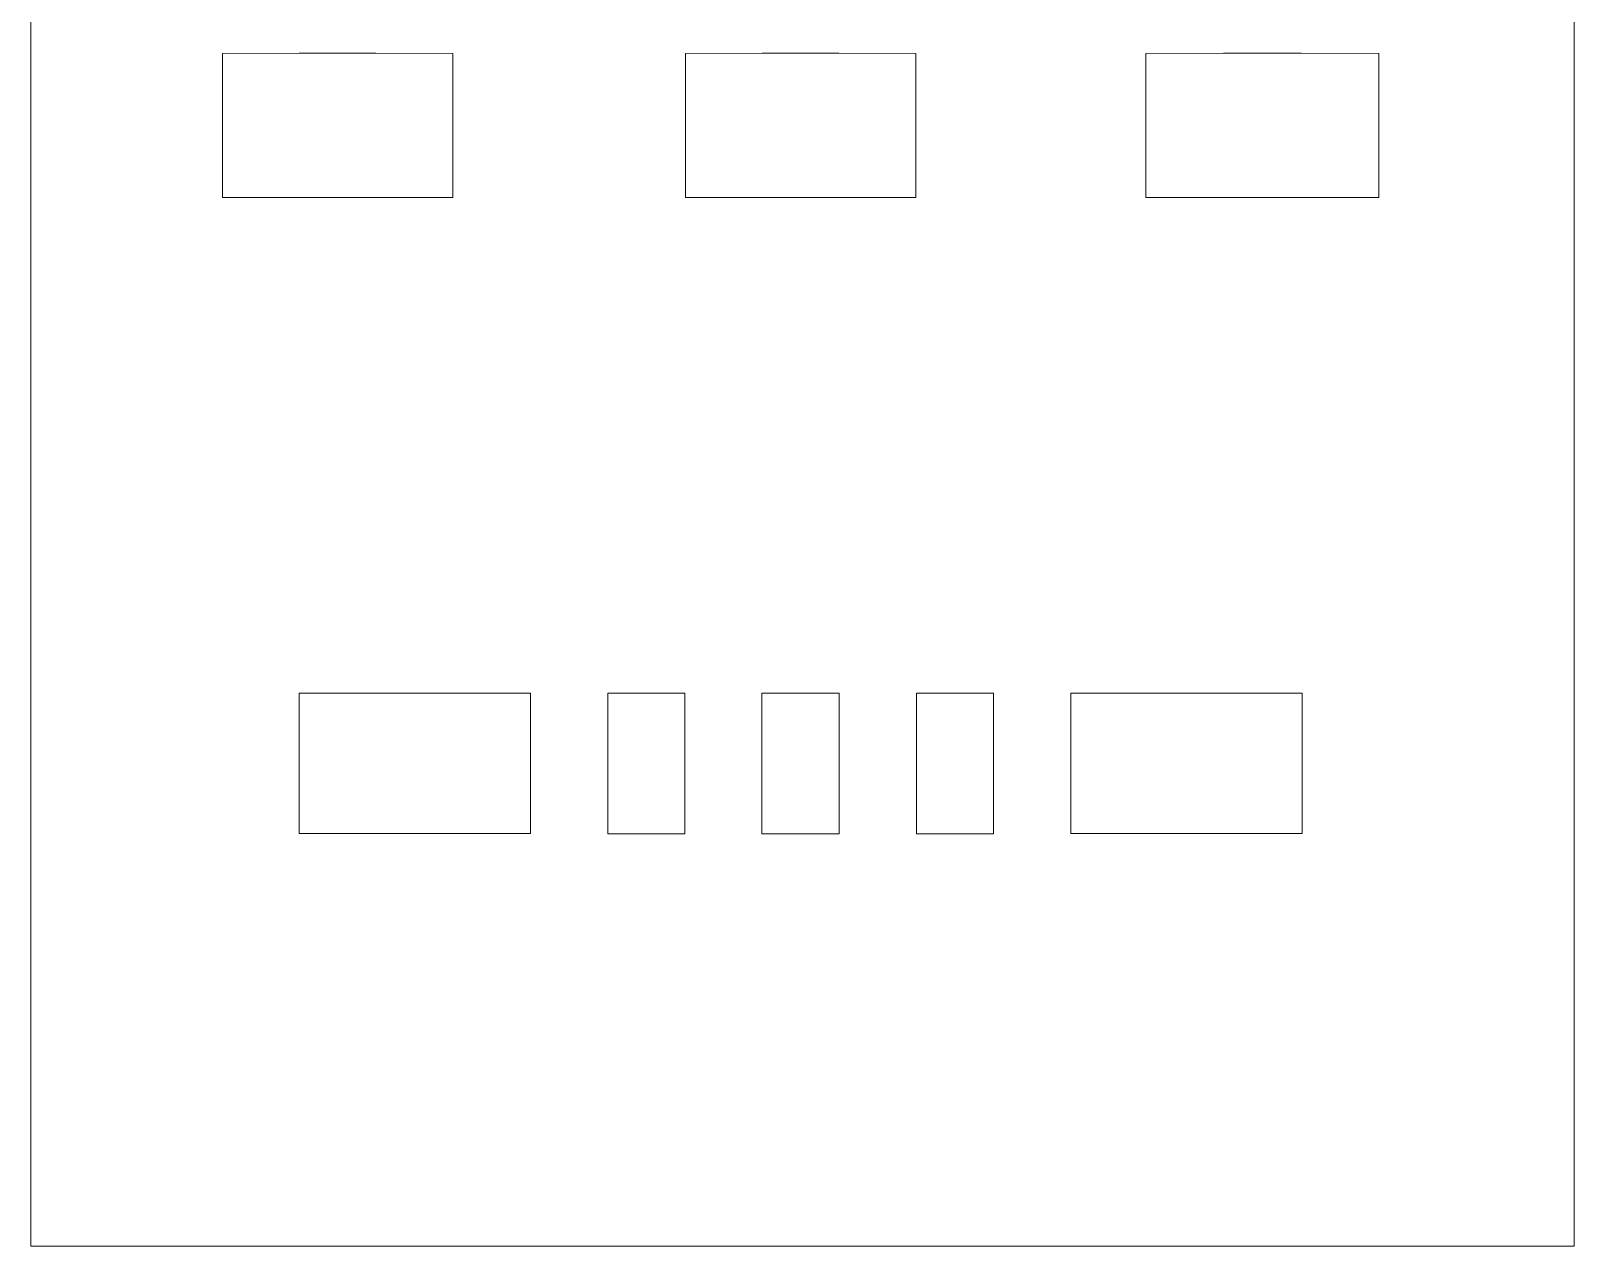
# Model space of a CAD drawing. Header units: inches. Extents: x 0.5 to 11.5, y -3.7 to -0.7.
# Drawn here: x 9.412 to 11.474, y -3.737 to -2.113 of the extents above; entities that cross this region are included whole.
import ezdxf

# ---------------------------------------------------------------- set-up
doc = ezdxf.new("R2010")
doc.units = ezdxf.units.IN
doc.header["$MEASUREMENT"] = 0
doc.layers.add('Layer 1', color=7, linetype='Continuous')

# ---------------------------------------------------------------- blocks, each defined once
blk = doc.blocks.new('block 9')
at = {"layer": 'Layer 1', "color": 240, "lineweight": 5, "true_color": 0xed1f24}
blk.add_lwpolyline([(9.873, -2.1427), (9.7705, -2.1427), (9.6679, -2.1431), (9.6679, -2.335), (9.6679, -2.3356), (9.9756, -2.3356), (9.9756, -2.3352), (9.9756, -2.1431), (9.873, -2.1427)], dxfattribs=at)
blk = doc.blocks.new('block 10')
at = {"layer": 'Layer 1', "color": 240, "lineweight": 5, "true_color": 0xed1f24}
blk.add_lwpolyline([(10.4918, -2.1427), (10.3892, -2.1427), (10.2867, -2.1431), (10.2867, -2.335), (10.2867, -2.3356), (10.5943, -2.3356), (10.5943, -2.3352), (10.5943, -2.1431), (10.4918, -2.1427)], dxfattribs=at)
blk = doc.blocks.new('block 11')
at = {"layer": 'Layer 1', "color": 240, "lineweight": 5, "true_color": 0xed1f24}
blk.add_lwpolyline([(11.1094, -2.1427), (11.0056, -2.1427), (10.902, -2.1431), (10.902, -2.335), (10.902, -2.3356), (11.2131, -2.3356), (11.2131, -2.3352), (11.2131, -2.1431), (11.1094, -2.1427)], dxfattribs=at)
blk = doc.blocks.new('block 8')
at = {"layer": 'Layer 1'}
for name in ['block 9', 'block 10', 'block 11']:
    blk.add_blockref(name, (0, 0), dxfattribs=at)
blk = doc.blocks.new('block 13')
at = {"layer": 'Layer 1', "color": 240, "lineweight": 5, "true_color": 0xed1f24}
blk.add_lwpolyline([(10.4921, -3.186), (10.4921, -2.9979), (10.3889, -2.9979), (10.3889, -3.186), (10.4921, -3.186)], dxfattribs=at)
blk = doc.blocks.new('block 14')
at = {"layer": 'Layer 1', "color": 240, "lineweight": 5, "true_color": 0xed1f24}
blk.add_lwpolyline([(10.8015, -3.1855), (11.1108, -3.1855), (11.1108, -2.9979), (11.1108, -2.998), (10.8015, -2.998), (10.8015, -2.9988), (10.8015, -3.1856)], dxfattribs=at)
blk = doc.blocks.new('block 15')
at = {"layer": 'Layer 1', "color": 240, "lineweight": 5, "true_color": 0xed1f24}
blk.add_lwpolyline([(10.6983, -3.186), (10.6983, -2.9979), (10.5952, -2.9979), (10.5952, -3.186), (10.6983, -3.186)], dxfattribs=at)
blk = doc.blocks.new('block 12')
at = {"layer": 'Layer 1', "color": 240, "lineweight": 5, "true_color": 0xed1f24}
for points in [[(9.7702, -3.1855), (10.0796, -3.1855), (10.0796, -2.9979), (10.0796, -2.998), (9.7702, -2.998), (9.7702, -2.9988), (9.7702, -3.1856)], [(10.1827, -3.186), (10.1827, -2.9979), (10.2858, -2.9979), (10.2858, -3.186), (10.1827, -3.186)]]:
    blk.add_lwpolyline(points, dxfattribs=at)
at = {"layer": 'Layer 1'}
for name in ['block 13', 'block 15', 'block 14']:
    blk.add_blockref(name, (0, 0), dxfattribs=at)
blk = doc.blocks.new('block 16')
at = {"layer": 'Layer 1', "color": 240, "lineweight": 5, "true_color": 0xed1f24}
blk.add_lwpolyline([(11.4743, -3.7372), (11.4743, -0.7372), (9.4118, -0.7372), (9.4118, -3.7372), (11.4743, -3.7372)], dxfattribs=at)
blk = doc.blocks.new('block 7')
at = {"layer": 'Layer 1'}
for name in ['block 16', 'block 8', 'block 12']:
    blk.add_blockref(name, (0, 0), dxfattribs=at)

msp = doc.modelspace()

# ---------------------------------------------------------------- block references
at = {"layer": 'Layer 1'}
msp.add_blockref('block 7', (0, 0), dxfattribs=at)

doc.saveas('drawing.dxf')
